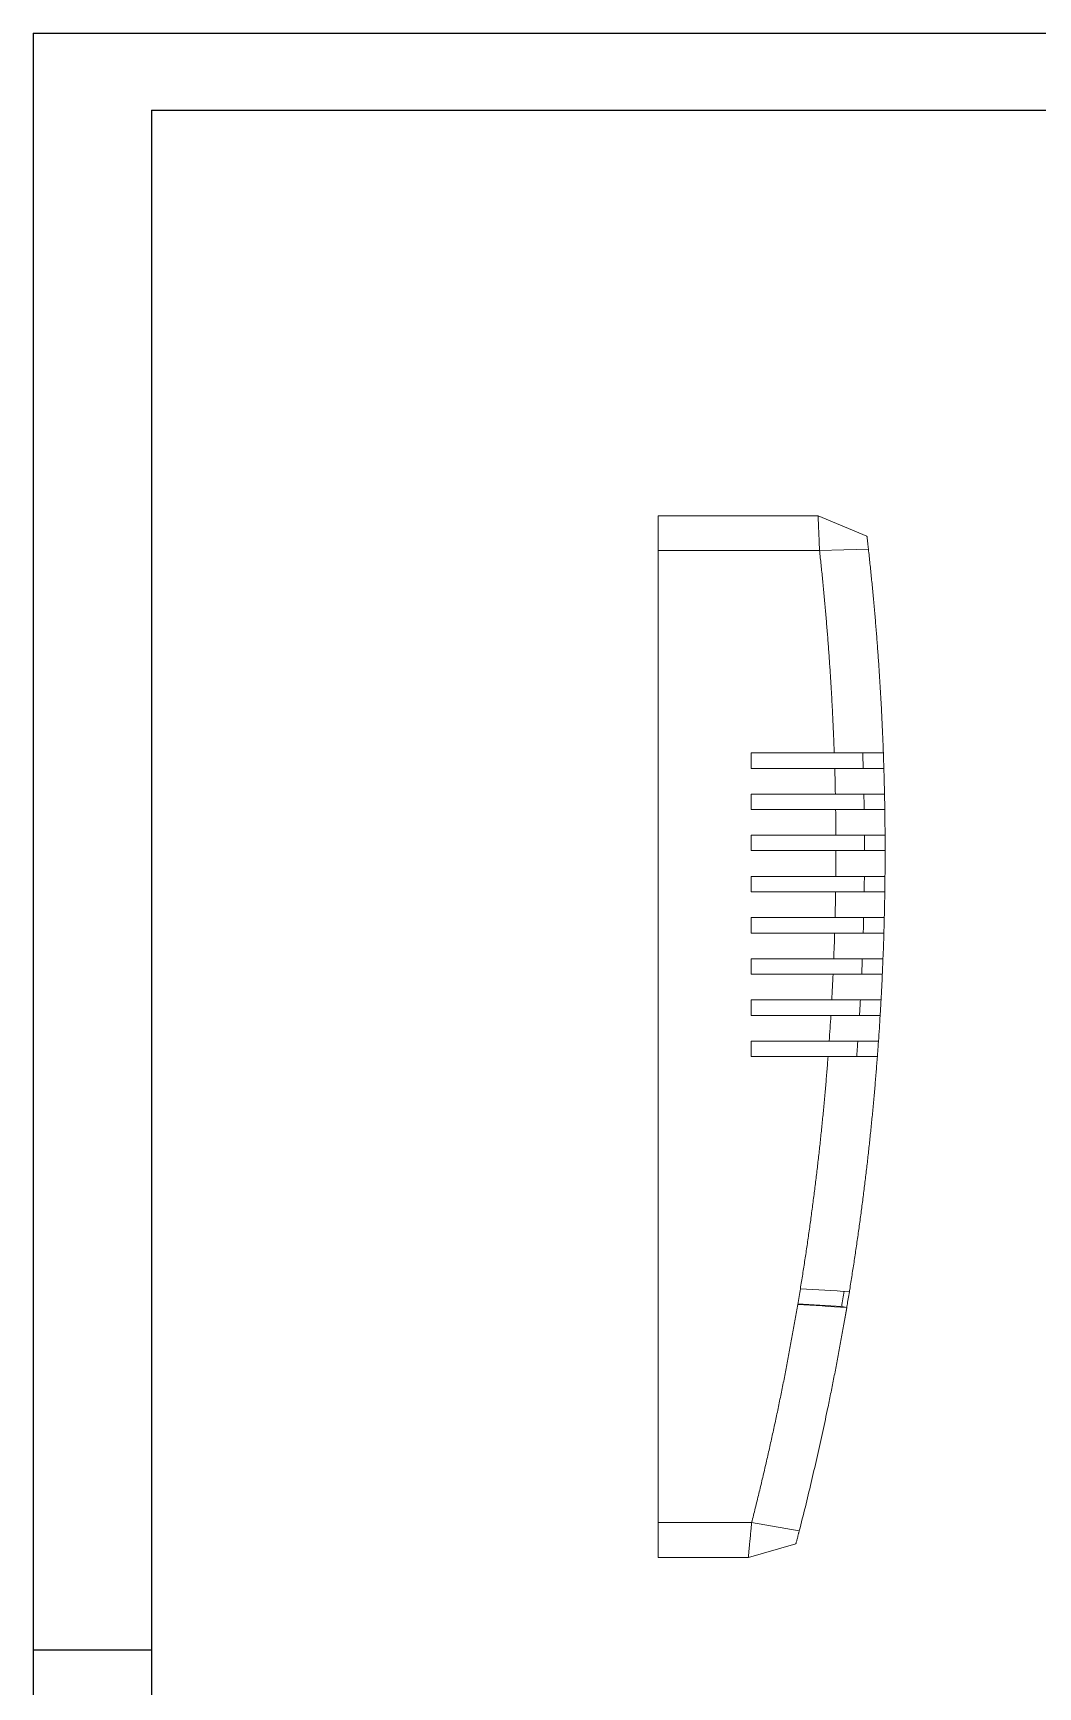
# Model space of a CAD drawing. Header units: inches. Extents: x 2543 to 3458, y 1126 to 1439.
# Drawn here: x 3014.2 to 3111.7, y 1278.9 to 1439.2 of the extents above; entities that cross this region are included whole.
import ezdxf

# ---------------------------------------------------------------- set-up
doc = ezdxf.new("R2010")
doc.units = ezdxf.units.IN
doc.header["$LTSCALE"] = 15

msp = doc.modelspace()

# ---------------------------------------------------------------- linework, layer by layer
for p, q in [((3014.243, 1439.244), (3457.745, 1439.244)), ((3014.243, 1439.244), (3014.243, 1125.657)), ((3025.719, 1431.778), (3450.279, 1431.778)), ((3025.719, 1431.778), (3025.719, 1133.123)), ((3025.719, 1282.45), (3014.243, 1282.45))]:
    msp.add_line(p, q)
at = {"color": 7, "linetype": 'Continuous', "lineweight": 15}
for p, q in [((3074.876, 1392.433), (3088.876, 1392.433)), ((3074.876, 1389.076), (3074.876, 1392.433)), ((3088.897, 1392.452), (3090.376, 1392.452)), ((3090.376, 1392.452), (3095.113, 1390.471)), ((3074.876, 1389.076), (3074.876, 1294.829)), ((3090.516, 1389.076), (3074.876, 1389.076)), ((3091.941, 1369.452), (3083.876, 1369.452)), ((3083.876, 1369.452), (3083.876, 1367.952)), ((3096.705, 1369.452), (3091.942, 1369.452)), ((3092.533, 1369.452), (3094.704, 1369.452)), ((3083.876, 1367.952), (3091.99, 1367.952)), ((3091.99, 1367.952), (3096.755, 1367.952)), ((3093.183, 1367.952), (3091.991, 1367.952)), ((3092.052, 1365.466), (3083.876, 1365.466)), ((3083.876, 1365.466), (3083.876, 1363.966)), ((3096.818, 1365.466), (3092.052, 1365.466)), ((3083.876, 1363.966), (3092.078, 1363.966)), ((3094.845, 1363.966), (3091.579, 1363.966)), ((3092.079, 1363.966), (3096.845, 1363.966)), ((3092.103, 1361.475), (3083.876, 1361.475)), ((3083.876, 1361.475), (3083.876, 1359.975)), ((3096.871, 1361.475), (3092.103, 1361.475)), ((3083.876, 1359.975), (3092.107, 1359.975)), ((3094.876, 1359.975), (3091.609, 1359.975)), ((3092.107, 1359.975), (3096.876, 1359.975)), ((3092.094, 1357.48), (3083.876, 1357.48)), ((3083.876, 1357.48), (3083.876, 1355.98)), ((3096.864, 1357.48), (3092.094, 1357.48)), ((3083.876, 1355.98), (3092.075, 1355.98)), ((3094.846, 1355.981), (3091.578, 1355.981)), ((3092.075, 1355.98), (3096.846, 1355.98)), ((3092.024, 1353.485), (3083.876, 1353.485)), ((3083.876, 1353.485), (3083.876, 1351.985)), ((3096.797, 1353.485), (3092.024, 1353.485)), ((3083.876, 1351.985), (3091.982, 1351.985)), ((3094.755, 1351.985), (3091.486, 1351.985)), ((3091.982, 1351.985), (3096.756, 1351.985)), ((3091.894, 1349.489), (3083.876, 1349.489)), ((3083.876, 1349.489), (3083.876, 1347.989)), ((3096.669, 1349.489), (3091.894, 1349.489)), ((3083.876, 1347.989), (3091.83, 1347.989)), ((3094.604, 1347.99), (3091.333, 1347.99)), ((3091.83, 1347.989), (3096.606, 1347.989)), ((3091.704, 1345.495), (3083.876, 1345.495)), ((3083.876, 1345.495), (3083.876, 1343.995)), ((3096.481, 1345.495), (3091.704, 1345.495)), ((3083.876, 1343.995), (3091.617, 1343.995)), ((3094.392, 1343.996), (3091.118, 1343.996)), ((3091.617, 1343.995), (3096.395, 1343.995)), ((3091.453, 1341.504), (3083.876, 1341.504)), ((3083.876, 1341.504), (3083.876, 1340.004)), ((3096.233, 1341.504), (3091.453, 1341.504)), ((3083.876, 1340.004), (3091.343, 1340.004)), ((3094.119, 1340.005), (3090.843, 1340.005)), ((3091.343, 1340.004), (3096.125, 1340.004)), ((3088.414, 1316.036), (3092.663, 1315.774)), ((3092.663, 1315.774), (3093.155, 1315.682)), ((3074.876, 1294.829), (3083.934, 1294.829)), ((3074.876, 1291.452), (3074.876, 1294.829)), ((3083.934, 1294.829), (3088.553, 1294.038)), ((3088.226, 1292.775), (3083.612, 1291.452)), ((3083.612, 1291.452), (3074.876, 1291.452))]:
    msp.add_line(p, q, dxfattribs=at)
at = {"color": 7, "linetype": 'Continuous', "lineweight": 15, "flags": 128}
msp.add_lwpolyline([(3090.516, 1389.076), (3092.886, 1389.142), (3095.256, 1389.208)], dxfattribs=at)
at = {"color": 7, "linetype": 'Continuous', "lineweight": 15}
for points in [[(3088.876, 1392.433), (3088.883, 1392.446), (3088.89, 1392.452), (3088.897, 1392.452)], [(3088.657, 1317.501), (3090.232, 1317.401), (3091.815, 1317.303), (3093.408, 1317.207)], [(3092.909, 1317.252), (3092.828, 1316.759), (3092.746, 1316.266), (3092.663, 1315.774)], [(3093.155, 1315.682), (3091.562, 1315.778), (3089.978, 1315.876), (3088.404, 1315.975)]]:
    msp.add_open_spline(points, degree=3, dxfattribs=at)
for points, knots in [([(3090.516, 1389.076), (3090.514, 1389.145), (3090.508, 1389.279), (3090.5, 1389.472), (3090.493, 1389.655), (3090.486, 1389.826), (3090.479, 1389.986), (3090.473, 1390.135), (3090.467, 1390.273), (3090.455, 1390.576), (3090.437, 1391.007), (3090.415, 1391.515), (3090.398, 1391.921), (3090.387, 1392.174), (3090.381, 1392.318), (3090.378, 1392.395), (3090.376, 1392.444), (3090.376, 1392.45), (3090.376, 1392.452)], [0, 0, 0, 0, 0.0368691, 0.0721176, 0.1057456, 0.1377531, 0.1681399, 0.196906, 0.2240514, 0.2495762, 0.3795506, 0.4991756, 0.6267083, 0.7492173, 0.8125092, 0.8754031, 0.9378997, 1, 1, 1, 1]), ([(3095.113, 1390.471), (3095.113, 1390.47), (3095.113, 1390.469), (3095.114, 1390.461), (3095.116, 1390.446), (3095.119, 1390.42), (3095.125, 1390.366), (3095.136, 1390.271), (3095.154, 1390.116), (3095.175, 1389.927), (3095.196, 1389.744), (3095.214, 1389.587), (3095.228, 1389.464), (3095.242, 1389.338), (3095.251, 1389.251), (3095.256, 1389.208)], [0, 0, 0, 0, 0.041486, 0.0829648, 0.1245901, 0.1863525, 0.2484048, 0.3729952, 0.4973781, 0.6226283, 0.747902, 0.8108081, 0.8738955, 0.9368756, 1, 1, 1, 1]), ([(3091.941, 1369.452), (3091.924, 1369.921), (3091.89, 1370.857), (3091.828, 1372.261), (3091.76, 1373.664), (3091.685, 1375.067), (3091.601, 1376.47), (3091.511, 1377.873), (3091.413, 1379.275), (3091.307, 1380.677), (3091.194, 1382.078), (3091.074, 1383.479), (3090.946, 1384.879), (3090.811, 1386.279), (3090.668, 1387.678), (3090.567, 1388.61), (3090.516, 1389.076)], [0, 0, 0, 0, 0.0711475, 0.1423303, 0.2135506, 0.2848102, 0.3561111, 0.4274552, 0.4988446, 0.5702812, 0.6417668, 0.7133036, 0.7848933, 0.856538, 0.9282396, 1, 1, 1, 1]), ([(3095.256, 1389.208), (3095.308, 1388.739), (3095.41, 1387.801), (3095.555, 1386.393), (3095.692, 1384.984), (3095.822, 1383.575), (3095.944, 1382.165), (3096.059, 1380.754), (3096.167, 1379.343), (3096.266, 1377.931), (3096.359, 1376.519), (3096.443, 1375.106), (3096.52, 1373.694), (3096.59, 1372.28), (3096.652, 1370.867), (3096.688, 1369.924), (3096.705, 1369.452)], [0, 0, 0, 0, 0.0717216, 0.1433923, 0.2150136, 0.2865869, 0.3581136, 0.4295952, 0.5010332, 0.572429, 0.6437841, 0.7151, 0.786378, 0.8576197, 0.9288265, 1, 1, 1, 1]), ([(3094.704, 1369.452), (3094.704, 1369.452), (3094.705, 1369.433), (3094.707, 1369.358), (3094.709, 1369.302), (3094.717, 1369.094), (3094.723, 1368.899), (3094.733, 1368.605), (3094.736, 1368.507), (3094.742, 1368.325), (3094.745, 1368.243), (3094.751, 1368.032), (3094.754, 1367.952), (3094.754, 1367.952)], [0, 0, 0, 0, 0.125, 0.125, 0.25, 0.25, 0.5, 0.5, 0.625, 0.625, 0.75, 0.75, 1, 1, 1, 1]), ([(3096.705, 1369.452), (3096.705, 1369.452), (3096.706, 1369.433), (3096.709, 1369.358), (3096.711, 1369.302), (3096.718, 1369.094), (3096.725, 1368.899), (3096.734, 1368.605), (3096.737, 1368.507), (3096.743, 1368.325), (3096.746, 1368.243), (3096.752, 1368.032), (3096.755, 1367.952), (3096.755, 1367.952)], [0, 0, 0, 0, 0.125, 0.125, 0.25, 0.25, 0.5, 0.5, 0.625, 0.625, 0.75, 0.75, 1, 1, 1, 1]), ([(3092.052, 1365.466), (3092.043, 1365.88), (3092.026, 1366.71), (3092.002, 1367.538), (3091.99, 1367.952)], [0, 0, 0, 0, 0.4999079, 1, 1, 1, 1]), ([(3096.755, 1367.952), (3096.767, 1367.538), (3096.791, 1366.71), (3096.809, 1365.88), (3096.818, 1365.466)], [0, 0, 0, 0, 0.5000898, 1, 1, 1, 1]), ([(3094.818, 1365.466), (3094.818, 1365.466), (3094.818, 1365.446), (3094.82, 1365.371), (3094.821, 1365.315), (3094.825, 1365.108), (3094.829, 1364.913), (3094.834, 1364.616), (3094.836, 1364.519), (3094.839, 1364.337), (3094.84, 1364.254), (3094.844, 1364.047), (3094.845, 1363.966), (3094.845, 1363.966)], [0, 0, 0, 0, 0.125, 0.125, 0.25, 0.25, 0.5, 0.5, 0.625, 0.625, 0.75, 0.75, 1, 1, 1, 1]), ([(3096.818, 1365.466), (3096.818, 1365.466), (3096.819, 1365.446), (3096.82, 1365.371), (3096.821, 1365.315), (3096.825, 1365.108), (3096.829, 1364.913), (3096.835, 1364.616), (3096.836, 1364.519), (3096.839, 1364.337), (3096.841, 1364.254), (3096.844, 1364.047), (3096.845, 1363.966), (3096.845, 1363.966)], [0, 0, 0, 0, 0.125, 0.125, 0.25, 0.25, 0.5, 0.5, 0.625, 0.625, 0.75, 0.75, 1, 1, 1, 1]), ([(3092.103, 1361.475), (3092.1, 1361.89), (3092.095, 1362.72), (3092.084, 1363.551), (3092.078, 1363.966)], [0, 0, 0, 0, 0.4999253, 1, 1, 1, 1]), ([(3096.845, 1363.966), (3096.851, 1363.551), (3096.863, 1362.721), (3096.868, 1361.89), (3096.871, 1361.475)], [0, 0, 0, 0, 0.5000162, 1, 1, 1, 1]), ([(3094.871, 1361.475), (3094.871, 1361.475), (3094.871, 1361.455), (3094.872, 1361.38), (3094.872, 1361.324), (3094.873, 1361.116), (3094.874, 1360.922), (3094.875, 1360.625), (3094.875, 1360.528), (3094.875, 1360.346), (3094.875, 1360.263), (3094.876, 1360.056), (3094.876, 1359.975), (3094.876, 1359.975)], [0, 0, 0, 0, 0.125, 0.125, 0.25, 0.25, 0.5, 0.5, 0.625, 0.625, 0.75, 0.75, 1, 1, 1, 1]), ([(3096.871, 1361.475), (3096.871, 1361.475), (3096.871, 1361.455), (3096.872, 1361.38), (3096.872, 1361.324), (3096.873, 1361.116), (3096.874, 1360.922), (3096.875, 1360.625), (3096.875, 1360.528), (3096.875, 1360.346), (3096.875, 1360.263), (3096.876, 1360.056), (3096.876, 1359.975), (3096.876, 1359.975)], [0, 0, 0, 0, 0.125, 0.125, 0.25, 0.25, 0.5, 0.5, 0.625, 0.625, 0.75, 0.75, 1, 1, 1, 1]), ([(3092.094, 1357.48), (3092.097, 1357.896), (3092.105, 1358.728), (3092.106, 1359.559), (3092.107, 1359.975)], [0, 0, 0, 0, 0.4999428, 1, 1, 1, 1]), ([(3096.876, 1359.975), (3096.875, 1359.559), (3096.874, 1358.728), (3096.868, 1357.896), (3096.864, 1357.48)], [0, 0, 0, 0, 0.5000033, 1, 1, 1, 1]), ([(3094.864, 1357.48), (3094.864, 1357.48), (3094.864, 1357.461), (3094.863, 1357.385), (3094.863, 1357.33), (3094.861, 1357.122), (3094.858, 1356.928), (3094.855, 1356.631), (3094.854, 1356.533), (3094.851, 1356.352), (3094.85, 1356.269), (3094.847, 1356.061), (3094.846, 1355.98), (3094.846, 1355.98)], [0, 0, 0, 0, 0.125, 0.125, 0.25, 0.25, 0.5, 0.5, 0.625, 0.625, 0.75, 0.75, 1, 1, 1, 1]), ([(3096.864, 1357.48), (3096.864, 1357.48), (3096.864, 1357.461), (3096.863, 1357.385), (3096.863, 1357.33), (3096.861, 1357.122), (3096.859, 1356.928), (3096.855, 1356.631), (3096.854, 1356.533), (3096.851, 1356.352), (3096.85, 1356.269), (3096.847, 1356.061), (3096.846, 1355.98), (3096.846, 1355.98)], [0, 0, 0, 0, 0.125, 0.125, 0.25, 0.25, 0.5, 0.5, 0.625, 0.625, 0.75, 0.75, 1, 1, 1, 1]), ([(3092.024, 1353.485), (3092.034, 1353.901), (3092.054, 1354.732), (3092.068, 1355.564), (3092.075, 1355.98)], [0, 0, 0, 0, 0.4999605, 1, 1, 1, 1]), ([(3096.846, 1355.98), (3096.839, 1355.564), (3096.826, 1354.733), (3096.807, 1353.901), (3096.797, 1353.485)], [0, 0, 0, 0, 0.4999903, 1, 1, 1, 1]), ([(3094.796, 1353.485), (3094.796, 1353.485), (3094.796, 1353.465), (3094.794, 1353.39), (3094.793, 1353.334), (3094.787, 1353.126), (3094.782, 1352.932), (3094.774, 1352.635), (3094.771, 1352.538), (3094.766, 1352.356), (3094.764, 1352.273), (3094.758, 1352.066), (3094.755, 1351.985), (3094.755, 1351.985)], [0, 0, 0, 0, 0.125, 0.125, 0.25, 0.25, 0.5, 0.5, 0.625, 0.625, 0.75, 0.75, 1, 1, 1, 1]), ([(3096.797, 1353.485), (3096.797, 1353.485), (3096.796, 1353.465), (3096.795, 1353.39), (3096.793, 1353.334), (3096.788, 1353.126), (3096.783, 1352.932), (3096.775, 1352.635), (3096.772, 1352.538), (3096.767, 1352.356), (3096.765, 1352.273), (3096.759, 1352.066), (3096.756, 1351.985), (3096.756, 1351.985)], [0, 0, 0, 0, 0.125, 0.125, 0.25, 0.25, 0.5, 0.5, 0.625, 0.625, 0.75, 0.75, 1, 1, 1, 1]), ([(3091.894, 1349.489), (3091.91, 1349.905), (3091.943, 1350.737), (3091.969, 1351.569), (3091.982, 1351.985)], [0, 0, 0, 0, 0.49997825, 1, 1, 1, 1]), ([(3096.756, 1351.985), (3096.743, 1351.569), (3096.717, 1350.737), (3096.685, 1349.905), (3096.669, 1349.489)], [0, 0, 0, 0, 0.4999774, 1, 1, 1, 1]), ([(3094.668, 1349.489), (3094.668, 1349.489), (3094.667, 1349.469), (3094.664, 1349.394), (3094.662, 1349.338), (3094.653, 1349.131), (3094.645, 1348.936), (3094.633, 1348.639), (3094.628, 1348.542), (3094.62, 1348.361), (3094.617, 1348.277), (3094.608, 1348.07), (3094.604, 1347.989), (3094.604, 1347.989)], [0, 0, 0, 0, 0.125, 0.125, 0.25, 0.25, 0.5, 0.5, 0.625, 0.625, 0.75, 0.75, 1, 1, 1, 1]), ([(3096.669, 1349.489), (3096.669, 1349.489), (3096.669, 1349.469), (3096.666, 1349.394), (3096.663, 1349.338), (3096.655, 1349.131), (3096.647, 1348.936), (3096.634, 1348.639), (3096.63, 1348.542), (3096.622, 1348.361), (3096.619, 1348.277), (3096.61, 1348.07), (3096.606, 1347.989), (3096.606, 1347.989)], [0, 0, 0, 0, 0.125, 0.125, 0.25, 0.25, 0.5, 0.5, 0.625, 0.625, 0.75, 0.75, 1, 1, 1, 1]), ([(3091.704, 1345.495), (3091.726, 1345.911), (3091.771, 1346.742), (3091.81, 1347.573), (3091.83, 1347.989)], [0, 0, 0, 0, 0.49999607, 1, 1, 1, 1]), ([(3096.606, 1347.989), (3096.587, 1347.573), (3096.548, 1346.742), (3096.504, 1345.911), (3096.481, 1345.495)], [0, 0, 0, 0, 0.4999645, 1, 1, 1, 1]), ([(3094.478, 1345.495), (3094.478, 1345.495), (3094.477, 1345.475), (3094.473, 1345.4), (3094.47, 1345.344), (3094.459, 1345.136), (3094.448, 1344.942), (3094.43, 1344.645), (3094.425, 1344.548), (3094.414, 1344.367), (3094.409, 1344.284), (3094.397, 1344.076), (3094.392, 1343.995), (3094.392, 1343.995)], [0, 0, 0, 0, 0.125, 0.125, 0.25, 0.25, 0.5, 0.5, 0.625, 0.625, 0.75, 0.75, 1, 1, 1, 1]), ([(3096.481, 1345.495), (3096.481, 1345.495), (3096.48, 1345.475), (3096.476, 1345.4), (3096.473, 1345.344), (3096.462, 1345.136), (3096.451, 1344.942), (3096.434, 1344.645), (3096.428, 1344.548), (3096.418, 1344.367), (3096.413, 1344.284), (3096.4, 1344.076), (3096.395, 1343.995), (3096.395, 1343.995)], [0, 0, 0, 0, 0.125, 0.125, 0.25, 0.25, 0.5, 0.5, 0.625, 0.625, 0.75, 0.75, 1, 1, 1, 1]), ([(3091.453, 1341.504), (3091.482, 1341.919), (3091.539, 1342.749), (3091.591, 1343.58), (3091.617, 1343.995)], [0, 0, 0, 0, 0.5000139, 1, 1, 1, 1]), ([(3096.395, 1343.995), (3096.37, 1343.58), (3096.319, 1342.749), (3096.262, 1341.919), (3096.233, 1341.504)], [0, 0, 0, 0, 0.4999517, 1, 1, 1, 1]), ([(3094.229, 1341.504), (3094.229, 1341.504), (3094.223, 1341.423), (3094.203, 1341.145), (3094.189, 1340.951), (3094.167, 1340.655), (3094.16, 1340.557), (3094.147, 1340.376), (3094.141, 1340.293), (3094.125, 1340.085), (3094.119, 1340.004), (3094.119, 1340.004)], [0, 0, 0, 0, 0.25, 0.25, 0.5, 0.5, 0.625, 0.625, 0.75, 0.75, 1, 1, 1, 1]), ([(3096.233, 1341.504), (3096.233, 1341.504), (3096.228, 1341.423), (3096.208, 1341.145), (3096.194, 1340.951), (3096.173, 1340.655), (3096.166, 1340.557), (3096.152, 1340.376), (3096.146, 1340.293), (3096.131, 1340.085), (3096.125, 1340.004), (3096.125, 1340.004)], [0, 0, 0, 0, 0.25, 0.25, 0.5, 0.5, 0.625, 0.625, 0.75, 0.75, 1, 1, 1, 1]), ([(3088.657, 1317.501), (3088.733, 1317.967), (3088.883, 1318.901), (3089.1, 1320.302), (3089.309, 1321.705), (3089.511, 1323.108), (3089.706, 1324.512), (3089.892, 1325.917), (3090.072, 1327.323), (3090.243, 1328.73), (3090.407, 1330.137), (3090.564, 1331.545), (3090.713, 1332.953), (3090.854, 1334.362), (3090.988, 1335.772), (3091.114, 1337.182), (3091.233, 1338.593), (3091.307, 1339.534), (3091.343, 1340.004)], [0, 0, 0, 0, 0.0626892, 0.125345, 0.187969, 0.2505631, 0.3131291, 0.3756686, 0.4381834, 0.5006754, 0.5631462, 0.6255977, 0.6880317, 0.7504498, 0.8128539, 0.8752458, 0.9376273, 1, 1, 1, 1]), ([(3096.125, 1340.004), (3096.088, 1339.534), (3096.016, 1338.592), (3095.898, 1337.18), (3095.772, 1335.768), (3095.639, 1334.356), (3095.498, 1332.944), (3095.35, 1331.532), (3095.194, 1330.12), (3095.03, 1328.708), (3094.859, 1327.297), (3094.68, 1325.885), (3094.493, 1324.474), (3094.299, 1323.063), (3094.097, 1321.652), (3093.887, 1320.242), (3093.67, 1318.832), (3093.508, 1317.82), (3093.42, 1317.279), (3093.408, 1317.206)], [0, 0, 0, 0, 0.061592, 0.1232194, 0.1848833, 0.2465851, 0.3083259, 0.3701072, 0.43193, 0.4937956, 0.5557054, 0.6176605, 0.6796622, 0.7417118, 0.8038104, 0.8659593, 0.9281597, 0.9904129, 1, 1, 1, 1]), ([(3088.404, 1315.975), (3088.447, 1316.229), (3088.532, 1316.737), (3088.616, 1317.246), (3088.657, 1317.501)], [0, 0, 0, 0, 0.50007858, 1, 1, 1, 1]), ([(3093.408, 1317.207), (3093.33, 1316.731), (3093.233, 1316.143), (3093.167, 1315.756), (3093.154, 1315.683)], [0, 0, 0, 0, 0.8091317, 1, 1, 1, 1]), ([(3083.934, 1294.829), (3084.052, 1295.295), (3084.288, 1296.228), (3084.632, 1297.63), (3084.969, 1299.034), (3085.298, 1300.439), (3085.619, 1301.845), (3085.933, 1303.252), (3086.238, 1304.661), (3086.536, 1306.071), (3086.827, 1307.483), (3087.109, 1308.895), (3087.384, 1310.309), (3087.651, 1311.723), (3087.91, 1313.139), (3088.162, 1314.556), (3088.323, 1315.502), (3088.404, 1315.975)], [0, 0, 0, 0, 0.067072, 0.1340781, 0.2010201, 0.2678998, 0.3347191, 0.4014799, 0.4681839, 0.5348332, 0.6014294, 0.6679746, 0.7344706, 0.8009192, 0.8673224, 0.933682, 1, 1, 1, 1]), ([(3093.155, 1315.682), (3093.073, 1315.206), (3092.91, 1314.252), (3092.656, 1312.824), (3092.394, 1311.395), (3092.124, 1309.967), (3091.846, 1308.54), (3091.56, 1307.113), (3091.203, 1305.384), (3090.769, 1303.353), (3090.249, 1301.022), (3089.706, 1298.692), (3089.143, 1296.362), (3088.75, 1294.813), (3088.553, 1294.038)], [0, 0, 0, 0, 0.0652926, 0.1306574, 0.1960959, 0.2616093, 0.3271989, 0.392866, 0.4586119, 0.5663135, 0.6742975, 0.7825697, 0.8911354, 1, 1, 1, 1]), ([(3093.15, 1315.657), (3093.107, 1315.404), (3093.006, 1314.808), (3092.911, 1314.266), (3092.856, 1313.956), (3092.861, 1313.984), (3092.863, 1313.993)], [0, 0, 0, 0, 0.2304696, 0.5427139, 0.8549649, 1, 1, 1, 1]), ([(3083.612, 1291.452), (3083.612, 1291.453), (3083.613, 1291.455), (3083.614, 1291.472), (3083.617, 1291.497), (3083.62, 1291.534), (3083.625, 1291.58), (3083.63, 1291.637), (3083.642, 1291.758), (3083.664, 1291.993), (3083.703, 1292.403), (3083.752, 1292.913), (3083.797, 1293.386), (3083.836, 1293.792), (3083.865, 1294.1), (3083.898, 1294.449), (3083.922, 1294.698), (3083.934, 1294.829)], [0, 0, 0, 0, 0.0357975, 0.0717096, 0.1077372, 0.1438811, 0.1801422, 0.2165214, 0.2530193, 0.3761535, 0.5040527, 0.6235707, 0.7526931, 0.8059532, 0.8649248, 0.9296073, 1, 1, 1, 1]), ([(3088.553, 1294.038), (3088.546, 1294.009), (3088.531, 1293.952), (3088.509, 1293.867), (3088.484, 1293.77), (3088.456, 1293.662), (3088.416, 1293.507), (3088.369, 1293.325), (3088.32, 1293.134), (3088.279, 1292.978), (3088.254, 1292.882), (3088.239, 1292.827), (3088.231, 1292.797), (3088.227, 1292.778), (3088.226, 1292.776), (3088.226, 1292.775)], [0, 0, 0, 0, 0.0423321, 0.0845769, 0.1268672, 0.1896372, 0.2523023, 0.3781146, 0.5027974, 0.6277755, 0.7517876, 0.8139276, 0.8760902, 0.9380068, 1, 1, 1, 1])]:
    msp.add_open_spline(points, degree=3, knots=knots, dxfattribs=at)

doc.saveas('drawing.dxf')
